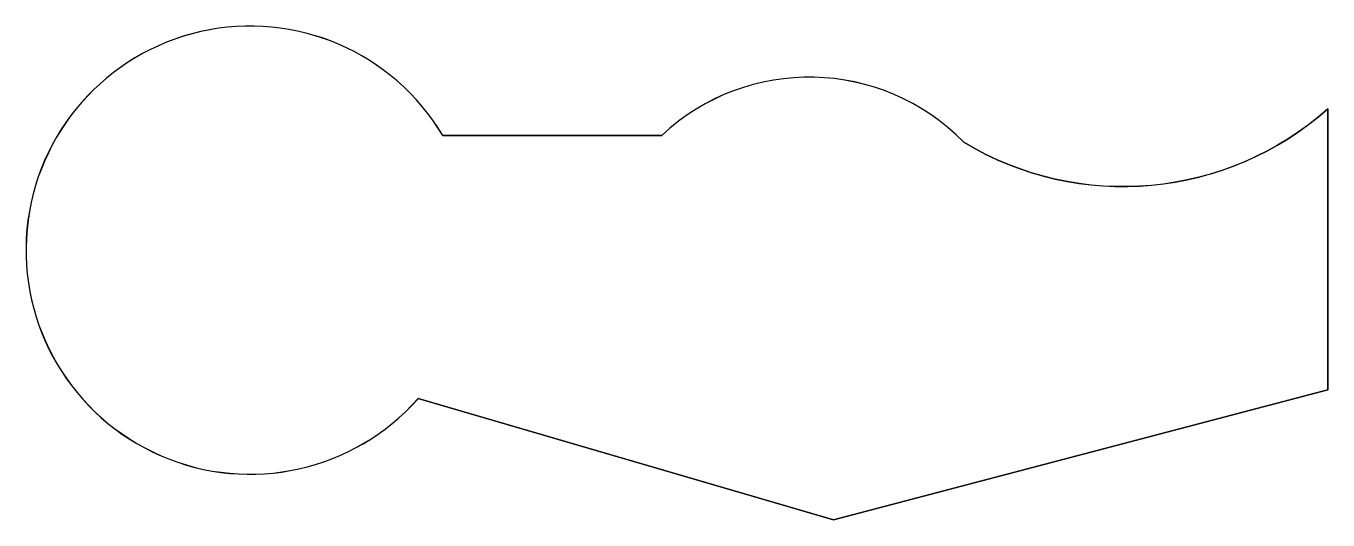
# Model space of a CAD drawing. Header units: millimetres. Extents: x -122 to 130, y 46 to 142.
import ezdxf

# ---------------------------------------------------------------- set-up
doc = ezdxf.new("R2010")
doc.units = ezdxf.units.MM

msp = doc.modelspace()

# ---------------------------------------------------------------- linework, layer by layer
for p, q in [((130.29, 125.86), (130.29, 71.48)), ((-40.94, 120.71), (1.44, 120.71)), ((130.29, 71.48), (34.66, 46.3)), ((34.66, 46.3), (-45.71, 69.77))]:
    msp.add_line(p, q)
msp.add_lwpolyline([(-40.94, 120.71, 3.062907), (-45.71, 69.77), (34.66, 46.3), (130.29, 71.48), (130.29, 125.86, -0.328915), (59.85, 119.37, 0.407919), (1.44, 120.71), (-40.94, 120.71)], format="xyb")
for centre, radius, start, end in [((-78.18, 98.5), 43.36, 30.8105, 318.4857), ((29.96, 90.2), 41.77, 44.3073, 133.0731), ((90.68, 170.37), 59.58, 238.8481, 311.6754)]:
    msp.add_arc(centre, radius, start, end)

doc.saveas('drawing.dxf')
